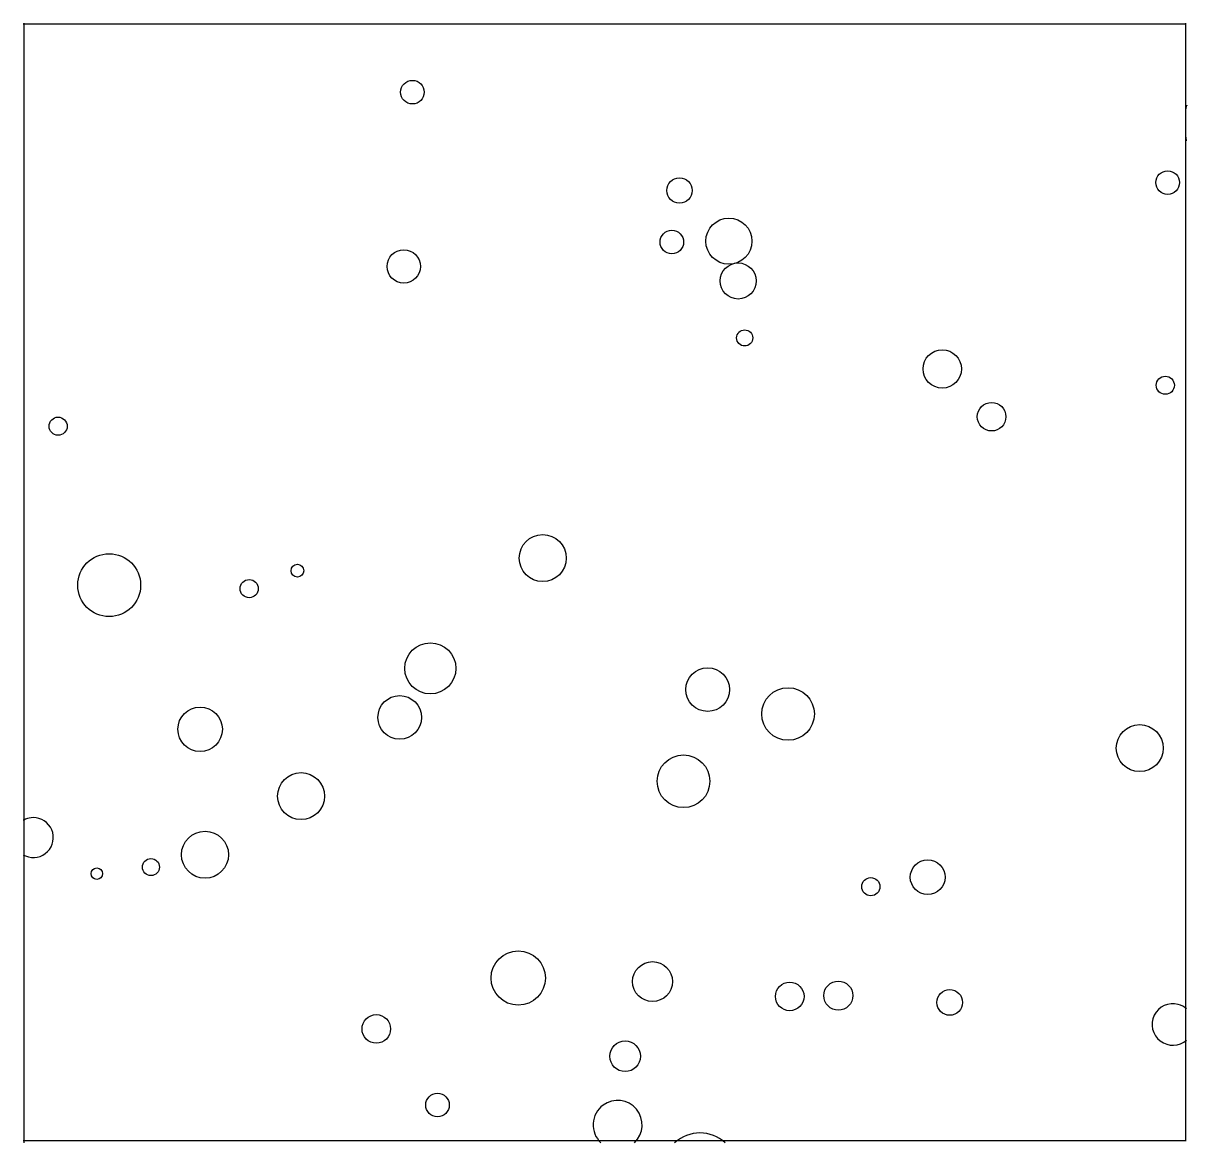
# Model space of a CAD drawing. Extents: x 11.02 to 12.05, y 2.55 to 3.53.
import ezdxf

# ---------------------------------------------------------------- set-up
doc = ezdxf.new("R2010")
doc.units = 0
for name, color, linetype in [('LAYER1', 7, 'CONTINUOUS'), ('LAYER10', 1, 'CONTINUOUS'), ('LAYER12', 5, 'CONTINUOUS')]:
    doc.layers.add(name, color=color, linetype=linetype)

msp = doc.modelspace()

# ---------------------------------------------------------------- linework, layer by layer
at = {"layer": 'LAYER1', "color": 7, "linetype": 'CONTINUOUS'}
for centre, radius in [((11.3655, 3.4732), 0.0104), ((12.0308, 3.3935), 0.0104), ((11.6008, 3.3865), 0.0112), ((11.6443, 3.3419), 0.0203), ((11.594, 3.3411), 0.0104), ((11.3579, 3.3196), 0.0147), ((11.6524, 3.3068), 0.0159), ((11.6582, 3.2566), 0.0071), ((11.8322, 3.2293), 0.0169), ((12.0287, 3.2149), 0.008), ((11.8757, 3.1872), 0.0126), ((11.0534, 3.1788), 0.008), ((11.4803, 3.0626), 0.0207), ((11.0984, 3.0387), 0.0277), ((11.2642, 3.0515), 0.0056), ((11.2217, 3.0357), 0.008), ((11.3813, 2.9654), 0.0225), ((11.6256, 2.9467), 0.0192), ((11.6964, 2.9252), 0.0232), ((11.1785, 2.9117), 0.0196), ((11.3543, 2.9222), 0.0192), ((12.0062, 2.8951), 0.0207), ((11.6043, 2.8659), 0.0232), ((11.2674, 2.8528), 0.0207), ((11.1828, 2.8012), 0.0207), ((11.0875, 2.7845), 0.005), ((11.1352, 2.7903), 0.0075), ((11.8194, 2.7814), 0.0153), ((11.7693, 2.773), 0.008), ((11.4587, 2.6925), 0.0239), ((11.577, 2.6894), 0.0176), ((11.6979, 2.6763), 0.0126), ((11.7407, 2.677), 0.0128), ((11.8388, 2.671), 0.0113), ((11.3337, 2.6477), 0.0126), ((11.5529, 2.6236), 0.0135), ((11.3876, 2.5806), 0.0104)]:
    msp.add_circle(centre, radius, dxfattribs=at)
for centre, radius, start, end in [((11.0316, 2.8163), 0.0176, 112.7171, 120.2801), ((11.0316, 2.8163), 0.0176, 90.9375, 112.7191), ((11.0316, 2.8163), 0.0176, -112.7111, 90.9373), ((11.0316, 2.8163), 0.0176, -120.2707, -112.7095), ((12.0354, 2.6516), 0.0183, 75.0144, -48.4914), ((12.0354, 2.6516), 0.0183, 48.481, 75.0113), ((11.5463, 2.5631), 0.0216, -46.6886, 126.4739), ((11.5463, 2.5631), 0.0216, 126.4735, -133.3172), ((11.6188, 2.5228), 0.0332, 47.7643, 132.2369)]:
    msp.add_arc(centre, radius, start, end, dxfattribs=at)
at = {"layer": 'LAYER10', "color": 1, "linetype": 'CONTINUOUS'}
for points in [[(12.0469, 3.4586), (12.047, 3.4589), (12.047, 3.4591), (12.0471, 3.4593), (12.0471, 3.4595), (12.0472, 3.4598), (12.0472, 3.46), (12.0473, 3.4602), (12.0473, 3.4604), (12.0474, 3.4606), (12.0474, 3.4607), (12.0475, 3.4609), (12.0475, 3.461), (12.0475, 3.4612), (12.0476, 3.4614), (12.0476, 3.4615), (12.0476, 3.4615), (12.0476, 3.4616), (12.0476, 3.4615), (12.0476, 3.4615), (12.0476, 3.4614), (12.0476, 3.4614), (12.0475, 3.4612), (12.0475, 3.4611), (12.0475, 3.461)], [(12.0469, 3.433), (12.0469, 3.436), (12.0469, 3.439), (12.0469, 3.4419), (12.0469, 3.4447), (12.0469, 3.4474), (12.0469, 3.4499), (12.0469, 3.4521), (12.0469, 3.4541), (12.0469, 3.4558), (12.0469, 3.4571), (12.0469, 3.4581), (12.0469, 3.4586), (12.0469, 3.4587), (12.0469, 3.4587), (12.0469, 3.4587), (12.0469, 3.4587), (12.0469, 3.4587), (12.0469, 3.4587), (12.0469, 3.4587), (12.0469, 3.4587), (12.0469, 3.4587), (12.0469, 3.4587), (12.0469, 3.4586), (12.0469, 3.4586)], [(12.0475, 3.4303), (12.0474, 3.4305), (12.0474, 3.4308), (12.0473, 3.4311), (12.0473, 3.4313), (12.0472, 3.4316), (12.0472, 3.4318), (12.0471, 3.432), (12.0471, 3.4323), (12.047, 3.4325), (12.047, 3.4326), (12.047, 3.4328), (12.0469, 3.433), (12.0469, 3.4332), (12.0468, 3.4333), (12.0468, 3.4334), (12.0468, 3.4335), (12.0468, 3.4335), (12.0468, 3.4335), (12.0468, 3.4334), (12.0468, 3.4334), (12.0469, 3.4333), (12.0469, 3.4332), (12.0469, 3.4331), (12.0469, 3.433)]]:
    msp.add_lwpolyline(points, dxfattribs=at)
at = {"layer": 'LAYER12', "color": 5, "linetype": 'CONTINUOUS'}
for points in [[(11.0248, 3.5331), (11.0227, 3.5331)], [(11.0235, 3.5261), (11.0235, 3.5339)], [(11.0235, 2.5496), (11.0235, 3.5261)], [(11.0284, 3.5331), (11.0248, 3.5331)], [(12.0469, 3.5331), (11.0284, 3.5331)], [(12.0465, 3.5339), (12.0465, 3.5261)], [(12.0465, 3.5261), (12.0465, 3.4856)], [(12.0465, 3.4856), (12.0465, 3.4851)], [(12.0465, 3.4851), (12.0465, 2.5489)], [(11.0227, 2.5494), (11.0248, 2.5494)], [(11.0235, 2.5474), (11.0235, 2.5496)], [(11.0248, 2.5494), (11.0248, 2.5494)], [(11.0248, 2.5494), (12.0469, 2.5494)]]:
    msp.add_lwpolyline(points, dxfattribs=at)

doc.saveas('drawing.dxf')
